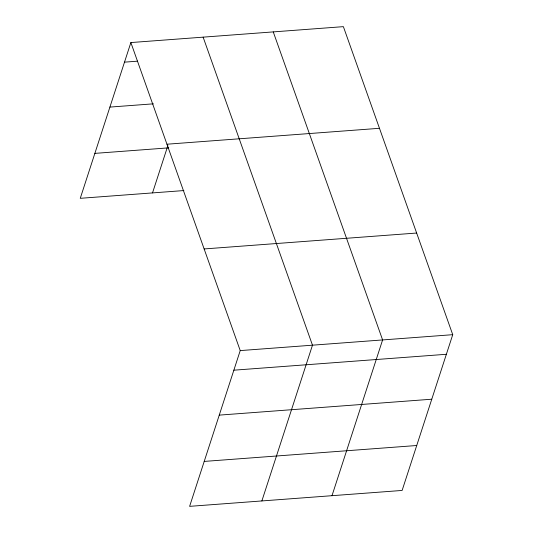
<?xml version="1.0" encoding="UTF-8"?>
<svg xmlns="http://www.w3.org/2000/svg" width="533" height="533" viewBox="0 0 533 533"><rect width="100%" height="100%" fill="white"/><g stroke="black" fill="none" stroke-linecap="round" stroke-linejoin="round"><path stroke-width="0.8" d="M130.871 42.56L240.223 350.594L189.615 506.35L402.129 490.44L452.737 334.684L343.385 26.65L130.871 42.56L80.263 198.316L183.872 190.561M152.518 192.906L167.882 145.616M261.87 500.94L312.478 345.184L203.126 37.15M331.999 495.69L382.607 339.934L273.256 31.9M124.509 62.148L137.647 61.168M109.911 107.086L153.424 103.828M166.962 144.21L379.469 128.3M94.867 153.377L168.768 147.848M204.139 248.944L416.646 233.034M240.223 350.594L452.737 334.684M233.86 370.188L446.368 354.278M219.256 415.12L431.77 399.21M204.219 461.418L416.726 445.508"/></g></svg>
